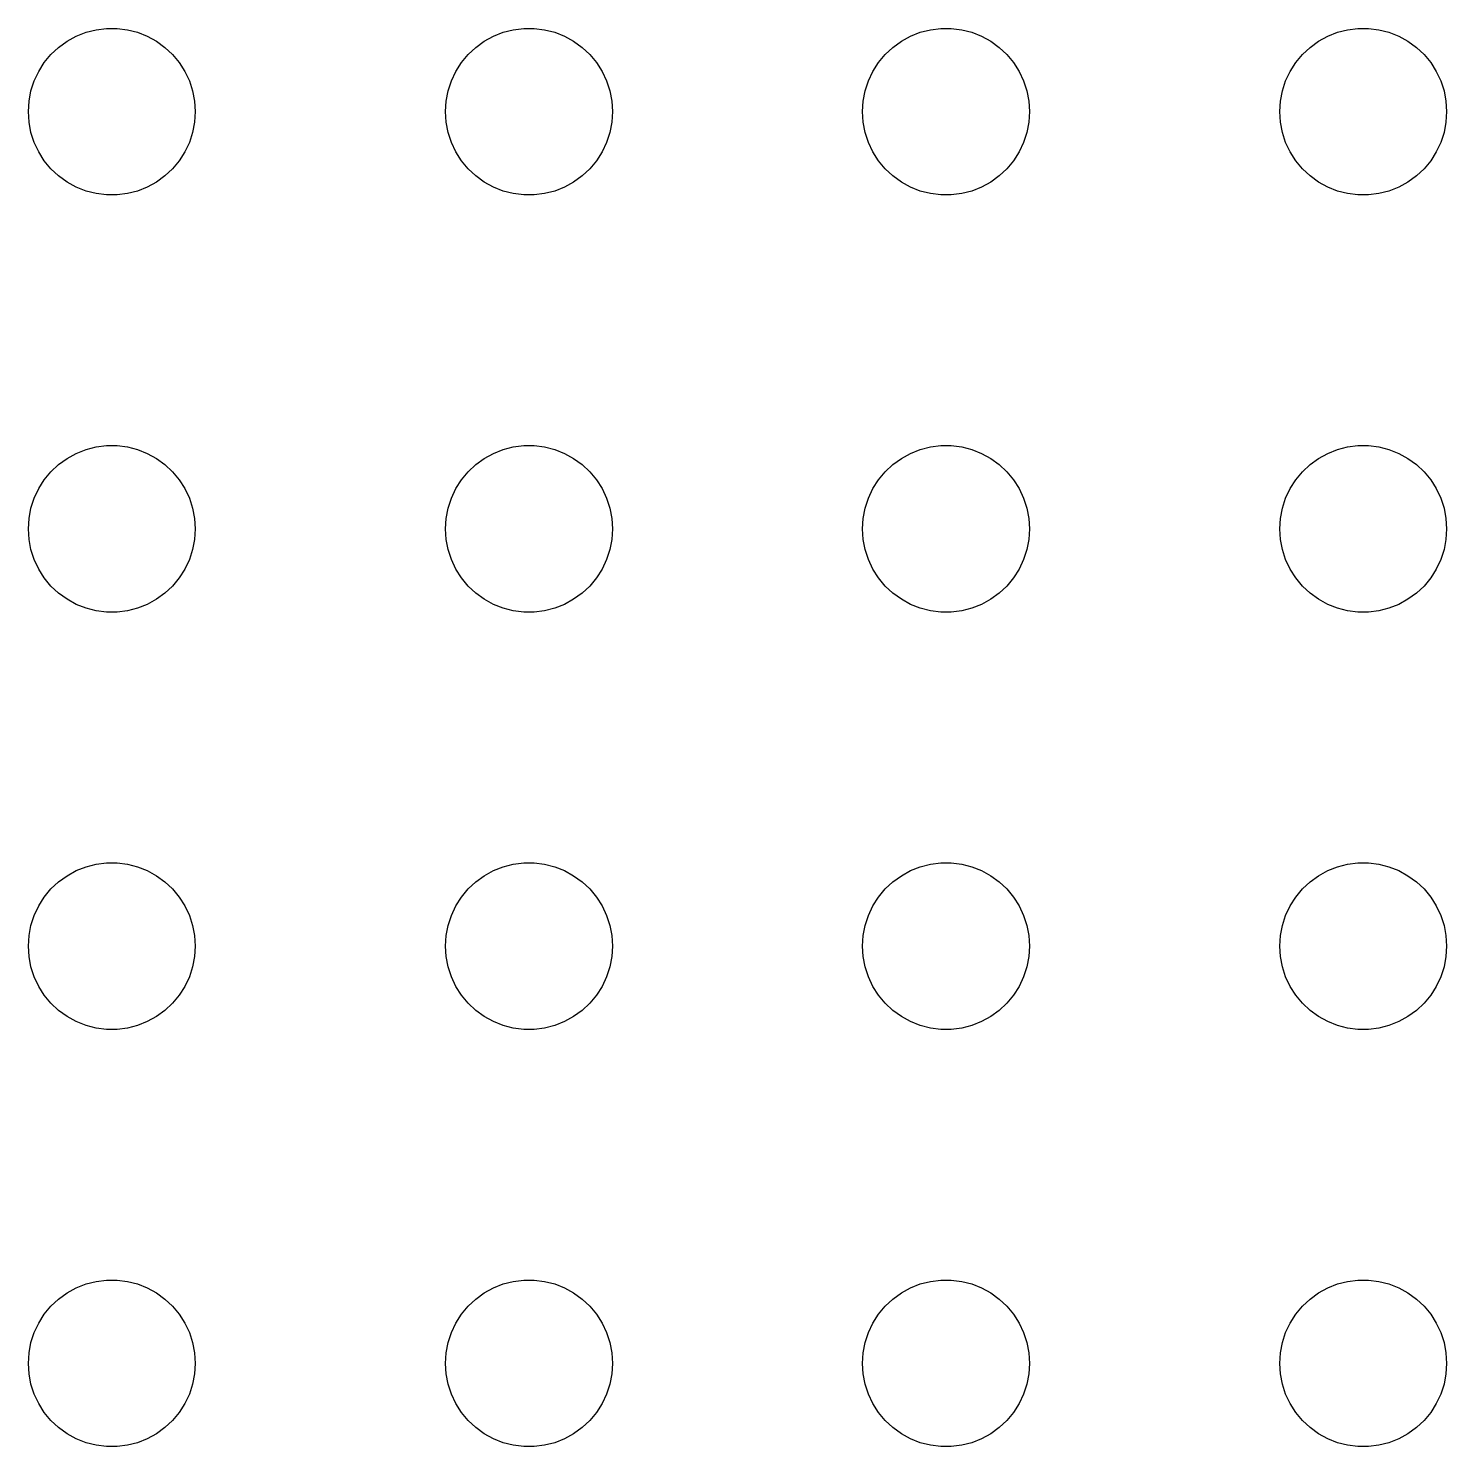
# Model space of a CAD drawing. Header units: metres. Extents: x -134 to 134, y 518 to 1078.
# Drawn here: x -99 to -73.5, y 910.5 to 936 of the extents above; entities that cross this region are included whole.
import ezdxf

# ---------------------------------------------------------------- set-up
doc = ezdxf.new("R2010")
doc.units = ezdxf.units.M

msp = doc.modelspace()

# ---------------------------------------------------------------- linework, layer by layer
for p, q in [((-98.3037, 935.766), (-98.1387, 935.857)), ((-98.1387, 935.857), (-97.9635, 935.927)), ((-97.9635, 935.927), (-97.7811, 935.973)), ((-97.7811, 935.973), (-97.5942, 935.997)), ((-97.5942, 935.997), (-97.4058, 935.997)), ((-97.4058, 935.997), (-97.2189, 935.973)), ((-97.2189, 935.973), (-97.0365, 935.927)), ((-97.0365, 935.927), (-96.8613, 935.857)), ((-96.8613, 935.857), (-96.6963, 935.766)), ((-90.8037, 935.766), (-90.6387, 935.857)), ((-90.6387, 935.857), (-90.4635, 935.927)), ((-90.4635, 935.927), (-90.2811, 935.973)), ((-90.2811, 935.973), (-90.0942, 935.997)), ((-90.0942, 935.997), (-89.9058, 935.997)), ((-89.9058, 935.997), (-89.7189, 935.973)), ((-89.7189, 935.973), (-89.5365, 935.927)), ((-89.5365, 935.927), (-89.3613, 935.857)), ((-89.3613, 935.857), (-89.1963, 935.766)), ((-83.3037, 935.766), (-83.1387, 935.857)), ((-83.1387, 935.857), (-82.9635, 935.927)), ((-82.9635, 935.927), (-82.7811, 935.973)), ((-82.7811, 935.973), (-82.5942, 935.997)), ((-82.5942, 935.997), (-82.4058, 935.997)), ((-82.4058, 935.997), (-82.2189, 935.973)), ((-82.2189, 935.973), (-82.0365, 935.927)), ((-82.0365, 935.927), (-81.8613, 935.857)), ((-81.8613, 935.857), (-81.6963, 935.766)), ((-75.8037, 935.766), (-75.6387, 935.857)), ((-75.6387, 935.857), (-75.4635, 935.927)), ((-75.4635, 935.927), (-75.2811, 935.973)), ((-75.2811, 935.973), (-75.0942, 935.997)), ((-75.0942, 935.997), (-74.9058, 935.997)), ((-74.9058, 935.997), (-74.7189, 935.973)), ((-74.7189, 935.973), (-74.5365, 935.927)), ((-74.5365, 935.927), (-74.3613, 935.857)), ((-74.3613, 935.857), (-74.1963, 935.766)), ((-98.5934, 935.527), (-98.4561, 935.656)), ((-98.4561, 935.656), (-98.3037, 935.766)), ((-96.6963, 935.766), (-96.5439, 935.656)), ((-96.5439, 935.656), (-96.4065, 935.527)), ((-91.0934, 935.527), (-90.9561, 935.656)), ((-90.9561, 935.656), (-90.8037, 935.766)), ((-89.1963, 935.766), (-89.0439, 935.656)), ((-89.0439, 935.656), (-88.9065, 935.527)), ((-83.5934, 935.527), (-83.4561, 935.656)), ((-83.4561, 935.656), (-83.3037, 935.766)), ((-81.6963, 935.766), (-81.5439, 935.656)), ((-81.5439, 935.656), (-81.4065, 935.527)), ((-76.0934, 935.527), (-75.9561, 935.656)), ((-75.9561, 935.656), (-75.8037, 935.766)), ((-74.1963, 935.766), (-74.0439, 935.656)), ((-74.0439, 935.656), (-73.9065, 935.527)), ((-98.8145, 935.223), (-98.7135, 935.382)), ((-98.7135, 935.382), (-98.5934, 935.527)), ((-96.4065, 935.527), (-96.2865, 935.382)), ((-96.2865, 935.382), (-96.1855, 935.223)), ((-91.3145, 935.223), (-91.2135, 935.382)), ((-91.2135, 935.382), (-91.0934, 935.527)), ((-88.9065, 935.527), (-88.7865, 935.382)), ((-88.7865, 935.382), (-88.6855, 935.223)), ((-83.8145, 935.223), (-83.7135, 935.382)), ((-83.7135, 935.382), (-83.5934, 935.527)), ((-81.4065, 935.527), (-81.2865, 935.382)), ((-81.2865, 935.382), (-81.1855, 935.223)), ((-76.3145, 935.223), (-76.2135, 935.382)), ((-76.2135, 935.382), (-76.0934, 935.527)), ((-73.9065, 935.527), (-73.7865, 935.382)), ((-73.7865, 935.382), (-73.6855, 935.223)), ((-98.8947, 935.052), (-98.8145, 935.223)), ((-96.1855, 935.223), (-96.1053, 935.052)), ((-91.3947, 935.052), (-91.3145, 935.223)), ((-88.6855, 935.223), (-88.6053, 935.052)), ((-83.8947, 935.052), (-83.8145, 935.223)), ((-81.1855, 935.223), (-81.1053, 935.052)), ((-76.3947, 935.052), (-76.3145, 935.223)), ((-73.6855, 935.223), (-73.6053, 935.052)), ((-98.9882, 934.688), (-98.9529, 934.873)), ((-98.9529, 934.873), (-98.8947, 935.052)), ((-96.1053, 935.052), (-96.0471, 934.873)), ((-96.0471, 934.873), (-96.0118, 934.688)), ((-91.4882, 934.688), (-91.4529, 934.873)), ((-91.4529, 934.873), (-91.3947, 935.052)), ((-88.6053, 935.052), (-88.5471, 934.873)), ((-88.5471, 934.873), (-88.5118, 934.688)), ((-83.9882, 934.688), (-83.9529, 934.873)), ((-83.9529, 934.873), (-83.8947, 935.052)), ((-81.1053, 935.052), (-81.0471, 934.873)), ((-81.0471, 934.873), (-81.0118, 934.688)), ((-76.4882, 934.688), (-76.4529, 934.873)), ((-76.4529, 934.873), (-76.3947, 935.052)), ((-73.6053, 935.052), (-73.5471, 934.873)), ((-73.5471, 934.873), (-73.5118, 934.688)), ((-99, 934.5), (-98.9882, 934.688)), ((-96.0118, 934.688), (-96, 934.5)), ((-91.5, 934.5), (-91.4882, 934.688)), ((-88.5118, 934.688), (-88.5, 934.5)), ((-84, 934.5), (-83.9882, 934.688)), ((-81.0118, 934.688), (-81, 934.5)), ((-76.5, 934.5), (-76.4882, 934.688)), ((-73.5118, 934.688), (-73.5, 934.5)), ((-98.9882, 934.312), (-99, 934.5)), ((-96, 934.5), (-96.0118, 934.312)), ((-91.4882, 934.312), (-91.5, 934.5)), ((-88.5, 934.5), (-88.5118, 934.312)), ((-83.9882, 934.312), (-84, 934.5)), ((-81, 934.5), (-81.0118, 934.312)), ((-76.4882, 934.312), (-76.5, 934.5)), ((-73.5, 934.5), (-73.5118, 934.312)), ((-98.9529, 934.127), (-98.9882, 934.312)), ((-98.8947, 933.948), (-98.9529, 934.127)), ((-96.0471, 934.127), (-96.1053, 933.948)), ((-96.0118, 934.312), (-96.0471, 934.127)), ((-91.4529, 934.127), (-91.4882, 934.312)), ((-91.3947, 933.948), (-91.4529, 934.127)), ((-88.5471, 934.127), (-88.6053, 933.948)), ((-88.5118, 934.312), (-88.5471, 934.127)), ((-83.9529, 934.127), (-83.9882, 934.312)), ((-83.8947, 933.948), (-83.9529, 934.127)), ((-81.0471, 934.127), (-81.1053, 933.948)), ((-81.0118, 934.312), (-81.0471, 934.127)), ((-76.4529, 934.127), (-76.4882, 934.312)), ((-76.3947, 933.948), (-76.4529, 934.127)), ((-73.5471, 934.127), (-73.6053, 933.948)), ((-73.5118, 934.312), (-73.5471, 934.127)), ((-98.8145, 933.777), (-98.8947, 933.948)), ((-96.1053, 933.948), (-96.1855, 933.777)), ((-91.3145, 933.777), (-91.3947, 933.948)), ((-88.6053, 933.948), (-88.6855, 933.777)), ((-83.8145, 933.777), (-83.8947, 933.948)), ((-81.1053, 933.948), (-81.1855, 933.777)), ((-76.3145, 933.777), (-76.3947, 933.948)), ((-73.6053, 933.948), (-73.6855, 933.777)), ((-98.7135, 933.618), (-98.8145, 933.777)), ((-98.5934, 933.473), (-98.7135, 933.618)), ((-96.2865, 933.618), (-96.4065, 933.473)), ((-96.1855, 933.777), (-96.2865, 933.618)), ((-91.2135, 933.618), (-91.3145, 933.777)), ((-91.0934, 933.473), (-91.2135, 933.618)), ((-88.7865, 933.618), (-88.9065, 933.473)), ((-88.6855, 933.777), (-88.7865, 933.618)), ((-83.7135, 933.618), (-83.8145, 933.777)), ((-83.5934, 933.473), (-83.7135, 933.618)), ((-81.2865, 933.618), (-81.4065, 933.473)), ((-81.1855, 933.777), (-81.2865, 933.618)), ((-76.2135, 933.618), (-76.3145, 933.777)), ((-76.0934, 933.473), (-76.2135, 933.618)), ((-73.7865, 933.618), (-73.9065, 933.473)), ((-73.6855, 933.777), (-73.7865, 933.618)), ((-98.4561, 933.344), (-98.5934, 933.473)), ((-98.3037, 933.234), (-98.4561, 933.344)), ((-96.5439, 933.344), (-96.6963, 933.234)), ((-96.4065, 933.473), (-96.5439, 933.344)), ((-90.9561, 933.344), (-91.0934, 933.473)), ((-90.8037, 933.234), (-90.9561, 933.344)), ((-89.0439, 933.344), (-89.1963, 933.234)), ((-88.9065, 933.473), (-89.0439, 933.344)), ((-83.4561, 933.344), (-83.5934, 933.473)), ((-83.3037, 933.234), (-83.4561, 933.344)), ((-81.5439, 933.344), (-81.6963, 933.234)), ((-81.4065, 933.473), (-81.5439, 933.344)), ((-75.9561, 933.344), (-76.0934, 933.473)), ((-75.8037, 933.234), (-75.9561, 933.344)), ((-74.0439, 933.344), (-74.1963, 933.234)), ((-73.9065, 933.473), (-74.0439, 933.344)), ((-98.1387, 933.143), (-98.3037, 933.234)), ((-97.9635, 933.073), (-98.1387, 933.143)), ((-97.7811, 933.027), (-97.9635, 933.073)), ((-97.0365, 933.073), (-97.2189, 933.027)), ((-96.8613, 933.143), (-97.0365, 933.073)), ((-96.6963, 933.234), (-96.8613, 933.143)), ((-90.6387, 933.143), (-90.8037, 933.234)), ((-90.4635, 933.073), (-90.6387, 933.143)), ((-90.2811, 933.027), (-90.4635, 933.073)), ((-89.5365, 933.073), (-89.7189, 933.027)), ((-89.3613, 933.143), (-89.5365, 933.073)), ((-89.1963, 933.234), (-89.3613, 933.143)), ((-83.1387, 933.143), (-83.3037, 933.234)), ((-82.9635, 933.073), (-83.1387, 933.143)), ((-82.7811, 933.027), (-82.9635, 933.073)), ((-82.0365, 933.073), (-82.2189, 933.027)), ((-81.8613, 933.143), (-82.0365, 933.073)), ((-81.6963, 933.234), (-81.8613, 933.143)), ((-75.6387, 933.143), (-75.8037, 933.234)), ((-75.4635, 933.073), (-75.6387, 933.143)), ((-75.2811, 933.027), (-75.4635, 933.073)), ((-74.5365, 933.073), (-74.7189, 933.027)), ((-74.3613, 933.143), (-74.5365, 933.073)), ((-74.1963, 933.234), (-74.3613, 933.143)), ((-97.5942, 933.003), (-97.7811, 933.027)), ((-97.4058, 933.003), (-97.5942, 933.003)), ((-97.2189, 933.027), (-97.4058, 933.003)), ((-90.0942, 933.003), (-90.2811, 933.027)), ((-89.9058, 933.003), (-90.0942, 933.003)), ((-89.7189, 933.027), (-89.9058, 933.003)), ((-82.5942, 933.003), (-82.7811, 933.027)), ((-82.4058, 933.003), (-82.5942, 933.003)), ((-82.2189, 933.027), (-82.4058, 933.003)), ((-75.0942, 933.003), (-75.2811, 933.027)), ((-74.9058, 933.003), (-75.0942, 933.003)), ((-74.7189, 933.027), (-74.9058, 933.003)), ((-97.9635, 928.427), (-97.7811, 928.473)), ((-97.7811, 928.473), (-97.5942, 928.497)), ((-97.5942, 928.497), (-97.4058, 928.497)), ((-97.4058, 928.497), (-97.2189, 928.473)), ((-97.2189, 928.473), (-97.0365, 928.427)), ((-90.4635, 928.427), (-90.2811, 928.473)), ((-90.2811, 928.473), (-90.0942, 928.497)), ((-90.0942, 928.497), (-89.9058, 928.497)), ((-89.9058, 928.497), (-89.7189, 928.473)), ((-89.7189, 928.473), (-89.5365, 928.427)), ((-82.9635, 928.427), (-82.7811, 928.473)), ((-82.7811, 928.473), (-82.5942, 928.497)), ((-82.5942, 928.497), (-82.4058, 928.497)), ((-82.4058, 928.497), (-82.2189, 928.473)), ((-82.2189, 928.473), (-82.0365, 928.427)), ((-75.4635, 928.427), (-75.2811, 928.473)), ((-75.2811, 928.473), (-75.0942, 928.497)), ((-75.0942, 928.497), (-74.9058, 928.497)), ((-74.9058, 928.497), (-74.7189, 928.473)), ((-74.7189, 928.473), (-74.5365, 928.427)), ((-98.4561, 928.156), (-98.3037, 928.266)), ((-98.3037, 928.266), (-98.1387, 928.357)), ((-98.1387, 928.357), (-97.9635, 928.427)), ((-97.0365, 928.427), (-96.8613, 928.357)), ((-96.8613, 928.357), (-96.6963, 928.266)), ((-96.6963, 928.266), (-96.5439, 928.156)), ((-90.9561, 928.156), (-90.8037, 928.266)), ((-90.8037, 928.266), (-90.6387, 928.357)), ((-90.6387, 928.357), (-90.4635, 928.427)), ((-89.5365, 928.427), (-89.3613, 928.357)), ((-89.3613, 928.357), (-89.1963, 928.266)), ((-89.1963, 928.266), (-89.0439, 928.156)), ((-83.4561, 928.156), (-83.3037, 928.266)), ((-83.3037, 928.266), (-83.1387, 928.357)), ((-83.1387, 928.357), (-82.9635, 928.427)), ((-82.0365, 928.427), (-81.8613, 928.357)), ((-81.8613, 928.357), (-81.6963, 928.266)), ((-81.6963, 928.266), (-81.5439, 928.156)), ((-75.9561, 928.156), (-75.8037, 928.266)), ((-75.8037, 928.266), (-75.6387, 928.357)), ((-75.6387, 928.357), (-75.4635, 928.427)), ((-74.5365, 928.427), (-74.3613, 928.357)), ((-74.3613, 928.357), (-74.1963, 928.266)), ((-74.1963, 928.266), (-74.0439, 928.156)), ((-98.7135, 927.882), (-98.5934, 928.027)), ((-98.5934, 928.027), (-98.4561, 928.156)), ((-96.5439, 928.156), (-96.4065, 928.027)), ((-96.4065, 928.027), (-96.2865, 927.882)), ((-91.2135, 927.882), (-91.0934, 928.027)), ((-91.0934, 928.027), (-90.9561, 928.156)), ((-89.0439, 928.156), (-88.9065, 928.027)), ((-88.9065, 928.027), (-88.7865, 927.882)), ((-83.7135, 927.882), (-83.5934, 928.027)), ((-83.5934, 928.027), (-83.4561, 928.156)), ((-81.5439, 928.156), (-81.4065, 928.027)), ((-81.4065, 928.027), (-81.2865, 927.882)), ((-76.2135, 927.882), (-76.0934, 928.027)), ((-76.0934, 928.027), (-75.9561, 928.156)), ((-74.0439, 928.156), (-73.9065, 928.027)), ((-73.9065, 928.027), (-73.7865, 927.882)), ((-98.8947, 927.552), (-98.8145, 927.723)), ((-98.8145, 927.723), (-98.7135, 927.882)), ((-96.2865, 927.882), (-96.1855, 927.723)), ((-96.1855, 927.723), (-96.1053, 927.552)), ((-91.3947, 927.552), (-91.3145, 927.723)), ((-91.3145, 927.723), (-91.2135, 927.882)), ((-88.7865, 927.882), (-88.6855, 927.723)), ((-88.6855, 927.723), (-88.6053, 927.552)), ((-83.8947, 927.552), (-83.8145, 927.723)), ((-83.8145, 927.723), (-83.7135, 927.882)), ((-81.2865, 927.882), (-81.1855, 927.723)), ((-81.1855, 927.723), (-81.1053, 927.552)), ((-76.3947, 927.552), (-76.3145, 927.723)), ((-76.3145, 927.723), (-76.2135, 927.882)), ((-73.7865, 927.882), (-73.6855, 927.723)), ((-73.6855, 927.723), (-73.6053, 927.552)), ((-98.9529, 927.373), (-98.8947, 927.552)), ((-96.1053, 927.552), (-96.0471, 927.373)), ((-91.4529, 927.373), (-91.3947, 927.552)), ((-88.6053, 927.552), (-88.5471, 927.373)), ((-83.9529, 927.373), (-83.8947, 927.552)), ((-81.1053, 927.552), (-81.0471, 927.373)), ((-76.4529, 927.373), (-76.3947, 927.552)), ((-73.6053, 927.552), (-73.5471, 927.373)), ((-99, 927), (-98.9882, 927.188)), ((-98.9882, 927.188), (-98.9529, 927.373)), ((-96.0471, 927.373), (-96.0118, 927.188)), ((-96.0118, 927.188), (-96, 927)), ((-91.5, 927), (-91.4882, 927.188)), ((-91.4882, 927.188), (-91.4529, 927.373)), ((-88.5471, 927.373), (-88.5118, 927.188)), ((-88.5118, 927.188), (-88.5, 927)), ((-84, 927), (-83.9882, 927.188)), ((-83.9882, 927.188), (-83.9529, 927.373)), ((-81.0471, 927.373), (-81.0118, 927.188)), ((-81.0118, 927.188), (-81, 927)), ((-76.5, 927), (-76.4882, 927.188)), ((-76.4882, 927.188), (-76.4529, 927.373)), ((-73.5471, 927.373), (-73.5118, 927.188)), ((-73.5118, 927.188), (-73.5, 927)), ((-98.9882, 926.812), (-99, 927)), ((-96, 927), (-96.0118, 926.812)), ((-91.4882, 926.812), (-91.5, 927)), ((-88.5, 927), (-88.5118, 926.812)), ((-83.9882, 926.812), (-84, 927)), ((-81, 927), (-81.0118, 926.812)), ((-76.4882, 926.812), (-76.5, 927)), ((-73.5, 927), (-73.5118, 926.812)), ((-98.9529, 926.627), (-98.9882, 926.812)), ((-96.0118, 926.812), (-96.0471, 926.627)), ((-91.4529, 926.627), (-91.4882, 926.812)), ((-88.5118, 926.812), (-88.5471, 926.627)), ((-83.9529, 926.627), (-83.9882, 926.812)), ((-81.0118, 926.812), (-81.0471, 926.627)), ((-76.4529, 926.627), (-76.4882, 926.812)), ((-73.5118, 926.812), (-73.5471, 926.627)), ((-98.8947, 926.448), (-98.9529, 926.627)), ((-98.8145, 926.277), (-98.8947, 926.448)), ((-96.1053, 926.448), (-96.1855, 926.277)), ((-96.0471, 926.627), (-96.1053, 926.448)), ((-91.3947, 926.448), (-91.4529, 926.627)), ((-91.3145, 926.277), (-91.3947, 926.448)), ((-88.6053, 926.448), (-88.6855, 926.277)), ((-88.5471, 926.627), (-88.6053, 926.448)), ((-83.8947, 926.448), (-83.9529, 926.627)), ((-83.8145, 926.277), (-83.8947, 926.448)), ((-81.1053, 926.448), (-81.1855, 926.277)), ((-81.0471, 926.627), (-81.1053, 926.448)), ((-76.3947, 926.448), (-76.4529, 926.627)), ((-76.3145, 926.277), (-76.3947, 926.448)), ((-73.6053, 926.448), (-73.6855, 926.277)), ((-73.5471, 926.627), (-73.6053, 926.448)), ((-98.7135, 926.118), (-98.8145, 926.277)), ((-96.1855, 926.277), (-96.2865, 926.118)), ((-91.2135, 926.118), (-91.3145, 926.277)), ((-88.6855, 926.277), (-88.7865, 926.118)), ((-83.7135, 926.118), (-83.8145, 926.277)), ((-81.1855, 926.277), (-81.2865, 926.118)), ((-76.2135, 926.118), (-76.3145, 926.277)), ((-73.6855, 926.277), (-73.7865, 926.118)), ((-98.5934, 925.973), (-98.7135, 926.118)), ((-98.4561, 925.844), (-98.5934, 925.973)), ((-96.4065, 925.973), (-96.5439, 925.844)), ((-96.2865, 926.118), (-96.4065, 925.973)), ((-91.0934, 925.973), (-91.2135, 926.118)), ((-90.9561, 925.844), (-91.0934, 925.973)), ((-88.9065, 925.973), (-89.0439, 925.844)), ((-88.7865, 926.118), (-88.9065, 925.973)), ((-83.5934, 925.973), (-83.7135, 926.118)), ((-83.4561, 925.844), (-83.5934, 925.973)), ((-81.4065, 925.973), (-81.5439, 925.844)), ((-81.2865, 926.118), (-81.4065, 925.973)), ((-76.0934, 925.973), (-76.2135, 926.118)), ((-75.9561, 925.844), (-76.0934, 925.973)), ((-73.9065, 925.973), (-74.0439, 925.844)), ((-73.7865, 926.118), (-73.9065, 925.973)), ((-98.3037, 925.734), (-98.4561, 925.844)), ((-98.1387, 925.643), (-98.3037, 925.734)), ((-96.6963, 925.734), (-96.8613, 925.643)), ((-96.5439, 925.844), (-96.6963, 925.734)), ((-90.8037, 925.734), (-90.9561, 925.844)), ((-90.6387, 925.643), (-90.8037, 925.734)), ((-89.1963, 925.734), (-89.3613, 925.643)), ((-89.0439, 925.844), (-89.1963, 925.734)), ((-83.3037, 925.734), (-83.4561, 925.844)), ((-83.1387, 925.643), (-83.3037, 925.734)), ((-81.6963, 925.734), (-81.8613, 925.643)), ((-81.5439, 925.844), (-81.6963, 925.734)), ((-75.8037, 925.734), (-75.9561, 925.844)), ((-75.6387, 925.643), (-75.8037, 925.734)), ((-74.1963, 925.734), (-74.3613, 925.643)), ((-74.0439, 925.844), (-74.1963, 925.734)), ((-97.9635, 925.573), (-98.1387, 925.643)), ((-97.7811, 925.527), (-97.9635, 925.573)), ((-97.5942, 925.503), (-97.7811, 925.527)), ((-97.4058, 925.503), (-97.5942, 925.503)), ((-97.2189, 925.527), (-97.4058, 925.503)), ((-97.0365, 925.573), (-97.2189, 925.527)), ((-96.8613, 925.643), (-97.0365, 925.573)), ((-90.4635, 925.573), (-90.6387, 925.643)), ((-90.2811, 925.527), (-90.4635, 925.573)), ((-90.0942, 925.503), (-90.2811, 925.527)), ((-89.9058, 925.503), (-90.0942, 925.503)), ((-89.7189, 925.527), (-89.9058, 925.503)), ((-89.5365, 925.573), (-89.7189, 925.527)), ((-89.3613, 925.643), (-89.5365, 925.573)), ((-82.9635, 925.573), (-83.1387, 925.643)), ((-82.7811, 925.527), (-82.9635, 925.573)), ((-82.5942, 925.503), (-82.7811, 925.527)), ((-82.4058, 925.503), (-82.5942, 925.503)), ((-82.2189, 925.527), (-82.4058, 925.503)), ((-82.0365, 925.573), (-82.2189, 925.527)), ((-81.8613, 925.643), (-82.0365, 925.573)), ((-75.4635, 925.573), (-75.6387, 925.643)), ((-75.2811, 925.527), (-75.4635, 925.573)), ((-75.0942, 925.503), (-75.2811, 925.527)), ((-74.9058, 925.503), (-75.0942, 925.503)), ((-74.7189, 925.527), (-74.9058, 925.503)), ((-74.5365, 925.573), (-74.7189, 925.527)), ((-74.3613, 925.643), (-74.5365, 925.573)), ((-98.3037, 920.766), (-98.1387, 920.857)), ((-98.1387, 920.857), (-97.9635, 920.927)), ((-97.9635, 920.927), (-97.7811, 920.973)), ((-97.7811, 920.973), (-97.5942, 920.997)), ((-97.5942, 920.997), (-97.4058, 920.997)), ((-97.4058, 920.997), (-97.2189, 920.973)), ((-97.2189, 920.973), (-97.0365, 920.927)), ((-97.0365, 920.927), (-96.8613, 920.857)), ((-96.8613, 920.857), (-96.6963, 920.766)), ((-90.8037, 920.766), (-90.6387, 920.857)), ((-90.6387, 920.857), (-90.4635, 920.927)), ((-90.4635, 920.927), (-90.2811, 920.973)), ((-90.2811, 920.973), (-90.0942, 920.997)), ((-90.0942, 920.997), (-89.9058, 920.997)), ((-89.9058, 920.997), (-89.7189, 920.973)), ((-89.7189, 920.973), (-89.5365, 920.927)), ((-89.5365, 920.927), (-89.3613, 920.857)), ((-89.3613, 920.857), (-89.1963, 920.766)), ((-83.3037, 920.766), (-83.1387, 920.857)), ((-83.1387, 920.857), (-82.9635, 920.927)), ((-82.9635, 920.927), (-82.7811, 920.973)), ((-82.7811, 920.973), (-82.5942, 920.997)), ((-82.5942, 920.997), (-82.4058, 920.997)), ((-82.4058, 920.997), (-82.2189, 920.973)), ((-82.2189, 920.973), (-82.0365, 920.927)), ((-82.0365, 920.927), (-81.8613, 920.857)), ((-81.8613, 920.857), (-81.6963, 920.766)), ((-75.8037, 920.766), (-75.6387, 920.857)), ((-75.6387, 920.857), (-75.4635, 920.927)), ((-75.4635, 920.927), (-75.2811, 920.973)), ((-75.2811, 920.973), (-75.0942, 920.997)), ((-75.0942, 920.997), (-74.9058, 920.997)), ((-74.9058, 920.997), (-74.7189, 920.973)), ((-74.7189, 920.973), (-74.5365, 920.927)), ((-74.5365, 920.927), (-74.3613, 920.857)), ((-74.3613, 920.857), (-74.1963, 920.766)), ((-98.5934, 920.527), (-98.4561, 920.656)), ((-98.4561, 920.656), (-98.3037, 920.766)), ((-96.6963, 920.766), (-96.5439, 920.656)), ((-96.5439, 920.656), (-96.4065, 920.527)), ((-91.0934, 920.527), (-90.9561, 920.656)), ((-90.9561, 920.656), (-90.8037, 920.766)), ((-89.1963, 920.766), (-89.0439, 920.656)), ((-89.0439, 920.656), (-88.9065, 920.527)), ((-83.5934, 920.527), (-83.4561, 920.656)), ((-83.4561, 920.656), (-83.3037, 920.766)), ((-81.6963, 920.766), (-81.5439, 920.656)), ((-81.5439, 920.656), (-81.4065, 920.527)), ((-76.0934, 920.527), (-75.9561, 920.656)), ((-75.9561, 920.656), (-75.8037, 920.766)), ((-74.1963, 920.766), (-74.0439, 920.656)), ((-74.0439, 920.656), (-73.9065, 920.527)), ((-98.8145, 920.223), (-98.7135, 920.382)), ((-98.7135, 920.382), (-98.5934, 920.527)), ((-96.4065, 920.527), (-96.2865, 920.382)), ((-96.2865, 920.382), (-96.1855, 920.223)), ((-91.3145, 920.223), (-91.2135, 920.382)), ((-91.2135, 920.382), (-91.0934, 920.527)), ((-88.9065, 920.527), (-88.7865, 920.382)), ((-88.7865, 920.382), (-88.6855, 920.223)), ((-83.8145, 920.223), (-83.7135, 920.382)), ((-83.7135, 920.382), (-83.5934, 920.527)), ((-81.4065, 920.527), (-81.2865, 920.382)), ((-81.2865, 920.382), (-81.1855, 920.223)), ((-76.3145, 920.223), (-76.2135, 920.382)), ((-76.2135, 920.382), (-76.0934, 920.527)), ((-73.9065, 920.527), (-73.7865, 920.382)), ((-73.7865, 920.382), (-73.6855, 920.223)), ((-98.9529, 919.873), (-98.8947, 920.052)), ((-98.8947, 920.052), (-98.8145, 920.223)), ((-96.1855, 920.223), (-96.1053, 920.052)), ((-96.1053, 920.052), (-96.0471, 919.873)), ((-91.4529, 919.873), (-91.3947, 920.052)), ((-91.3947, 920.052), (-91.3145, 920.223)), ((-88.6855, 920.223), (-88.6053, 920.052)), ((-88.6053, 920.052), (-88.5471, 919.873)), ((-83.9529, 919.873), (-83.8947, 920.052)), ((-83.8947, 920.052), (-83.8145, 920.223)), ((-81.1855, 920.223), (-81.1053, 920.052)), ((-81.1053, 920.052), (-81.0471, 919.873)), ((-76.4529, 919.873), (-76.3947, 920.052)), ((-76.3947, 920.052), (-76.3145, 920.223)), ((-73.6855, 920.223), (-73.6053, 920.052)), ((-73.6053, 920.052), (-73.5471, 919.873)), ((-98.9882, 919.688), (-98.9529, 919.873)), ((-96.0471, 919.873), (-96.0118, 919.688)), ((-91.4882, 919.688), (-91.4529, 919.873)), ((-88.5471, 919.873), (-88.5118, 919.688)), ((-83.9882, 919.688), (-83.9529, 919.873)), ((-81.0471, 919.873), (-81.0118, 919.688)), ((-76.4882, 919.688), (-76.4529, 919.873)), ((-73.5471, 919.873), (-73.5118, 919.688)), ((-99, 919.5), (-98.9882, 919.688)), ((-96.0118, 919.688), (-96, 919.5)), ((-91.5, 919.5), (-91.4882, 919.688)), ((-88.5118, 919.688), (-88.5, 919.5)), ((-84, 919.5), (-83.9882, 919.688)), ((-81.0118, 919.688), (-81, 919.5)), ((-76.5, 919.5), (-76.4882, 919.688)), ((-73.5118, 919.688), (-73.5, 919.5)), ((-98.9882, 919.312), (-99, 919.5)), ((-98.9529, 919.127), (-98.9882, 919.312)), ((-96.0118, 919.312), (-96.0471, 919.127)), ((-96, 919.5), (-96.0118, 919.312)), ((-91.4882, 919.312), (-91.5, 919.5)), ((-91.4529, 919.127), (-91.4882, 919.312)), ((-88.5118, 919.312), (-88.5471, 919.127)), ((-88.5, 919.5), (-88.5118, 919.312)), ((-83.9882, 919.312), (-84, 919.5)), ((-83.9529, 919.127), (-83.9882, 919.312)), ((-81.0118, 919.312), (-81.0471, 919.127)), ((-81, 919.5), (-81.0118, 919.312)), ((-76.4882, 919.312), (-76.5, 919.5)), ((-76.4529, 919.127), (-76.4882, 919.312)), ((-73.5118, 919.312), (-73.5471, 919.127)), ((-73.5, 919.5), (-73.5118, 919.312)), ((-98.8947, 918.948), (-98.9529, 919.127)), ((-96.0471, 919.127), (-96.1053, 918.948)), ((-91.3947, 918.948), (-91.4529, 919.127)), ((-88.5471, 919.127), (-88.6053, 918.948)), ((-83.8947, 918.948), (-83.9529, 919.127)), ((-81.0471, 919.127), (-81.1053, 918.948)), ((-76.3947, 918.948), (-76.4529, 919.127)), ((-73.5471, 919.127), (-73.6053, 918.948)), ((-98.8145, 918.777), (-98.8947, 918.948)), ((-98.7135, 918.618), (-98.8145, 918.777)), ((-96.1855, 918.777), (-96.2865, 918.618)), ((-96.1053, 918.948), (-96.1855, 918.777)), ((-91.3145, 918.777), (-91.3947, 918.948)), ((-91.2135, 918.618), (-91.3145, 918.777)), ((-88.6855, 918.777), (-88.7865, 918.618)), ((-88.6053, 918.948), (-88.6855, 918.777)), ((-83.8145, 918.777), (-83.8947, 918.948)), ((-83.7135, 918.618), (-83.8145, 918.777)), ((-81.1855, 918.777), (-81.2865, 918.618)), ((-81.1053, 918.948), (-81.1855, 918.777)), ((-76.3145, 918.777), (-76.3947, 918.948)), ((-76.2135, 918.618), (-76.3145, 918.777)), ((-73.6855, 918.777), (-73.7865, 918.618)), ((-73.6053, 918.948), (-73.6855, 918.777)), ((-98.5934, 918.473), (-98.7135, 918.618)), ((-96.2865, 918.618), (-96.4065, 918.473)), ((-91.0934, 918.473), (-91.2135, 918.618)), ((-88.7865, 918.618), (-88.9065, 918.473)), ((-83.5934, 918.473), (-83.7135, 918.618)), ((-81.2865, 918.618), (-81.4065, 918.473)), ((-76.0934, 918.473), (-76.2135, 918.618)), ((-73.7865, 918.618), (-73.9065, 918.473)), ((-98.4561, 918.344), (-98.5934, 918.473)), ((-98.3037, 918.234), (-98.4561, 918.344)), ((-96.5439, 918.344), (-96.6963, 918.234)), ((-96.4065, 918.473), (-96.5439, 918.344)), ((-90.9561, 918.344), (-91.0934, 918.473)), ((-90.8037, 918.234), (-90.9561, 918.344)), ((-89.0439, 918.344), (-89.1963, 918.234)), ((-88.9065, 918.473), (-89.0439, 918.344)), ((-83.4561, 918.344), (-83.5934, 918.473)), ((-83.3037, 918.234), (-83.4561, 918.344)), ((-81.5439, 918.344), (-81.6963, 918.234)), ((-81.4065, 918.473), (-81.5439, 918.344)), ((-75.9561, 918.344), (-76.0934, 918.473)), ((-75.8037, 918.234), (-75.9561, 918.344)), ((-74.0439, 918.344), (-74.1963, 918.234)), ((-73.9065, 918.473), (-74.0439, 918.344)), ((-98.1387, 918.143), (-98.3037, 918.234)), ((-97.9635, 918.073), (-98.1387, 918.143)), ((-97.7811, 918.027), (-97.9635, 918.073)), ((-97.5942, 918.003), (-97.7811, 918.027)), ((-97.4058, 918.003), (-97.5942, 918.003)), ((-97.2189, 918.027), (-97.4058, 918.003)), ((-97.0365, 918.073), (-97.2189, 918.027)), ((-96.8613, 918.143), (-97.0365, 918.073)), ((-96.6963, 918.234), (-96.8613, 918.143)), ((-90.6387, 918.143), (-90.8037, 918.234)), ((-90.4635, 918.073), (-90.6387, 918.143)), ((-90.2811, 918.027), (-90.4635, 918.073)), ((-90.0942, 918.003), (-90.2811, 918.027)), ((-89.9058, 918.003), (-90.0942, 918.003)), ((-89.7189, 918.027), (-89.9058, 918.003)), ((-89.5365, 918.073), (-89.7189, 918.027)), ((-89.3613, 918.143), (-89.5365, 918.073)), ((-89.1963, 918.234), (-89.3613, 918.143)), ((-83.1387, 918.143), (-83.3037, 918.234)), ((-82.9635, 918.073), (-83.1387, 918.143)), ((-82.7811, 918.027), (-82.9635, 918.073)), ((-82.5942, 918.003), (-82.7811, 918.027)), ((-82.4058, 918.003), (-82.5942, 918.003)), ((-82.2189, 918.027), (-82.4058, 918.003)), ((-82.0365, 918.073), (-82.2189, 918.027)), ((-81.8613, 918.143), (-82.0365, 918.073)), ((-81.6963, 918.234), (-81.8613, 918.143)), ((-75.6387, 918.143), (-75.8037, 918.234)), ((-75.4635, 918.073), (-75.6387, 918.143)), ((-75.2811, 918.027), (-75.4635, 918.073)), ((-75.0942, 918.003), (-75.2811, 918.027)), ((-74.9058, 918.003), (-75.0942, 918.003)), ((-74.7189, 918.027), (-74.9058, 918.003)), ((-74.5365, 918.073), (-74.7189, 918.027)), ((-74.3613, 918.143), (-74.5365, 918.073)), ((-74.1963, 918.234), (-74.3613, 918.143)), ((-98.1387, 913.357), (-97.9635, 913.427)), ((-97.9635, 913.427), (-97.7811, 913.473)), ((-97.7811, 913.473), (-97.5942, 913.497)), ((-97.5942, 913.497), (-97.4058, 913.497)), ((-97.4058, 913.497), (-97.2189, 913.473)), ((-97.2189, 913.473), (-97.0365, 913.427)), ((-97.0365, 913.427), (-96.8613, 913.357)), ((-90.6387, 913.357), (-90.4635, 913.427)), ((-90.4635, 913.427), (-90.2811, 913.473)), ((-90.2811, 913.473), (-90.0942, 913.497)), ((-90.0942, 913.497), (-89.9058, 913.497)), ((-89.9058, 913.497), (-89.7189, 913.473)), ((-89.7189, 913.473), (-89.5365, 913.427)), ((-89.5365, 913.427), (-89.3613, 913.357)), ((-83.1387, 913.357), (-82.9635, 913.427)), ((-82.9635, 913.427), (-82.7811, 913.473)), ((-82.7811, 913.473), (-82.5942, 913.497)), ((-82.5942, 913.497), (-82.4058, 913.497)), ((-82.4058, 913.497), (-82.2189, 913.473)), ((-82.2189, 913.473), (-82.0365, 913.427)), ((-82.0365, 913.427), (-81.8613, 913.357)), ((-75.6387, 913.357), (-75.4635, 913.427)), ((-75.4635, 913.427), (-75.2811, 913.473)), ((-75.2811, 913.473), (-75.0942, 913.497)), ((-75.0942, 913.497), (-74.9058, 913.497)), ((-74.9058, 913.497), (-74.7189, 913.473)), ((-74.7189, 913.473), (-74.5365, 913.427)), ((-74.5365, 913.427), (-74.3613, 913.357)), ((-98.5934, 913.027), (-98.4561, 913.156)), ((-98.4561, 913.156), (-98.3037, 913.266)), ((-98.3037, 913.266), (-98.1387, 913.357)), ((-96.8613, 913.357), (-96.6963, 913.266)), ((-96.6963, 913.266), (-96.5439, 913.156)), ((-96.5439, 913.156), (-96.4065, 913.027)), ((-91.0934, 913.027), (-90.9561, 913.156)), ((-90.9561, 913.156), (-90.8037, 913.266)), ((-90.8037, 913.266), (-90.6387, 913.357)), ((-89.3613, 913.357), (-89.1963, 913.266)), ((-89.1963, 913.266), (-89.0439, 913.156)), ((-89.0439, 913.156), (-88.9065, 913.027)), ((-83.5934, 913.027), (-83.4561, 913.156)), ((-83.4561, 913.156), (-83.3037, 913.266)), ((-83.3037, 913.266), (-83.1387, 913.357)), ((-81.8613, 913.357), (-81.6963, 913.266)), ((-81.6963, 913.266), (-81.5439, 913.156)), ((-81.5439, 913.156), (-81.4065, 913.027)), ((-76.0934, 913.027), (-75.9561, 913.156)), ((-75.9561, 913.156), (-75.8037, 913.266)), ((-75.8037, 913.266), (-75.6387, 913.357)), ((-74.3613, 913.357), (-74.1963, 913.266)), ((-74.1963, 913.266), (-74.0439, 913.156)), ((-74.0439, 913.156), (-73.9065, 913.027)), ((-98.7135, 912.882), (-98.5934, 913.027)), ((-96.4065, 913.027), (-96.2865, 912.882)), ((-91.2135, 912.882), (-91.0934, 913.027)), ((-88.9065, 913.027), (-88.7865, 912.882)), ((-83.7135, 912.882), (-83.5934, 913.027)), ((-81.4065, 913.027), (-81.2865, 912.882)), ((-76.2135, 912.882), (-76.0934, 913.027)), ((-73.9065, 913.027), (-73.7865, 912.882)), ((-98.8947, 912.552), (-98.8145, 912.723)), ((-98.8145, 912.723), (-98.7135, 912.882)), ((-96.2865, 912.882), (-96.1855, 912.723)), ((-96.1855, 912.723), (-96.1053, 912.552)), ((-91.3947, 912.552), (-91.3145, 912.723)), ((-91.3145, 912.723), (-91.2135, 912.882)), ((-88.7865, 912.882), (-88.6855, 912.723)), ((-88.6855, 912.723), (-88.6053, 912.552)), ((-83.8947, 912.552), (-83.8145, 912.723)), ((-83.8145, 912.723), (-83.7135, 912.882)), ((-81.2865, 912.882), (-81.1855, 912.723)), ((-81.1855, 912.723), (-81.1053, 912.552)), ((-76.3947, 912.552), (-76.3145, 912.723)), ((-76.3145, 912.723), (-76.2135, 912.882)), ((-73.7865, 912.882), (-73.6855, 912.723)), ((-73.6855, 912.723), (-73.6053, 912.552)), ((-98.9529, 912.373), (-98.8947, 912.552)), ((-96.1053, 912.552), (-96.0471, 912.373)), ((-91.4529, 912.373), (-91.3947, 912.552)), ((-88.6053, 912.552), (-88.5471, 912.373)), ((-83.9529, 912.373), (-83.8947, 912.552)), ((-81.1053, 912.552), (-81.0471, 912.373)), ((-76.4529, 912.373), (-76.3947, 912.552)), ((-73.6053, 912.552), (-73.5471, 912.373)), ((-99, 912), (-98.9882, 912.188)), ((-98.9882, 912.188), (-98.9529, 912.373)), ((-96.0471, 912.373), (-96.0118, 912.188)), ((-96.0118, 912.188), (-96, 912)), ((-91.5, 912), (-91.4882, 912.188)), ((-91.4882, 912.188), (-91.4529, 912.373)), ((-88.5471, 912.373), (-88.5118, 912.188)), ((-88.5118, 912.188), (-88.5, 912)), ((-84, 912), (-83.9882, 912.188)), ((-83.9882, 912.188), (-83.9529, 912.373)), ((-81.0471, 912.373), (-81.0118, 912.188)), ((-81.0118, 912.188), (-81, 912)), ((-76.5, 912), (-76.4882, 912.188)), ((-76.4882, 912.188), (-76.4529, 912.373)), ((-73.5471, 912.373), (-73.5118, 912.188)), ((-73.5118, 912.188), (-73.5, 912)), ((-98.9882, 911.812), (-99, 912)), ((-96, 912), (-96.0118, 911.812)), ((-91.4882, 911.812), (-91.5, 912)), ((-88.5, 912), (-88.5118, 911.812)), ((-83.9882, 911.812), (-84, 912)), ((-81, 912), (-81.0118, 911.812)), ((-76.4882, 911.812), (-76.5, 912)), ((-73.5, 912), (-73.5118, 911.812)), ((-98.9529, 911.627), (-98.9882, 911.812)), ((-98.8947, 911.448), (-98.9529, 911.627)), ((-96.0471, 911.627), (-96.1053, 911.448)), ((-96.0118, 911.812), (-96.0471, 911.627)), ((-91.4529, 911.627), (-91.4882, 911.812)), ((-91.3947, 911.448), (-91.4529, 911.627)), ((-88.5471, 911.627), (-88.6053, 911.448)), ((-88.5118, 911.812), (-88.5471, 911.627)), ((-83.9529, 911.627), (-83.9882, 911.812)), ((-83.8947, 911.448), (-83.9529, 911.627)), ((-81.0471, 911.627), (-81.1053, 911.448)), ((-81.0118, 911.812), (-81.0471, 911.627)), ((-76.4529, 911.627), (-76.4882, 911.812)), ((-76.3947, 911.448), (-76.4529, 911.627)), ((-73.5471, 911.627), (-73.6053, 911.448)), ((-73.5118, 911.812), (-73.5471, 911.627)), ((-98.8145, 911.277), (-98.8947, 911.448)), ((-96.1053, 911.448), (-96.1855, 911.277)), ((-91.3145, 911.277), (-91.3947, 911.448)), ((-88.6053, 911.448), (-88.6855, 911.277)), ((-83.8145, 911.277), (-83.8947, 911.448)), ((-81.1053, 911.448), (-81.1855, 911.277)), ((-76.3145, 911.277), (-76.3947, 911.448)), ((-73.6053, 911.448), (-73.6855, 911.277)), ((-98.7135, 911.118), (-98.8145, 911.277)), ((-98.5934, 910.973), (-98.7135, 911.118)), ((-96.2865, 911.118), (-96.4065, 910.973)), ((-96.1855, 911.277), (-96.2865, 911.118)), ((-91.2135, 911.118), (-91.3145, 911.277)), ((-91.0934, 910.973), (-91.2135, 911.118)), ((-88.7865, 911.118), (-88.9065, 910.973)), ((-88.6855, 911.277), (-88.7865, 911.118)), ((-83.7135, 911.118), (-83.8145, 911.277)), ((-83.5934, 910.973), (-83.7135, 911.118)), ((-81.2865, 911.118), (-81.4065, 910.973)), ((-81.1855, 911.277), (-81.2865, 911.118)), ((-76.2135, 911.118), (-76.3145, 911.277)), ((-76.0934, 910.973), (-76.2135, 911.118)), ((-73.7865, 911.118), (-73.9065, 910.973)), ((-73.6855, 911.277), (-73.7865, 911.118)), ((-98.4561, 910.844), (-98.5934, 910.973)), ((-96.4065, 910.973), (-96.5439, 910.844)), ((-90.9561, 910.844), (-91.0934, 910.973)), ((-88.9065, 910.973), (-89.0439, 910.844)), ((-83.4561, 910.844), (-83.5934, 910.973)), ((-81.4065, 910.973), (-81.5439, 910.844)), ((-75.9561, 910.844), (-76.0934, 910.973)), ((-73.9065, 910.973), (-74.0439, 910.844)), ((-98.3037, 910.734), (-98.4561, 910.844)), ((-98.1387, 910.643), (-98.3037, 910.734)), ((-97.9635, 910.573), (-98.1387, 910.643)), ((-96.8613, 910.643), (-97.0365, 910.573)), ((-96.6963, 910.734), (-96.8613, 910.643)), ((-96.5439, 910.844), (-96.6963, 910.734)), ((-90.8037, 910.734), (-90.9561, 910.844)), ((-90.6387, 910.643), (-90.8037, 910.734)), ((-90.4635, 910.573), (-90.6387, 910.643)), ((-89.3613, 910.643), (-89.5365, 910.573)), ((-89.1963, 910.734), (-89.3613, 910.643)), ((-89.0439, 910.844), (-89.1963, 910.734)), ((-83.3037, 910.734), (-83.4561, 910.844)), ((-83.1387, 910.643), (-83.3037, 910.734)), ((-82.9635, 910.573), (-83.1387, 910.643)), ((-81.8613, 910.643), (-82.0365, 910.573)), ((-81.6963, 910.734), (-81.8613, 910.643)), ((-81.5439, 910.844), (-81.6963, 910.734)), ((-75.8037, 910.734), (-75.9561, 910.844)), ((-75.6387, 910.643), (-75.8037, 910.734)), ((-75.4635, 910.573), (-75.6387, 910.643)), ((-74.3613, 910.643), (-74.5365, 910.573)), ((-74.1963, 910.734), (-74.3613, 910.643)), ((-74.0439, 910.844), (-74.1963, 910.734)), ((-97.7811, 910.527), (-97.9635, 910.573)), ((-97.5942, 910.503), (-97.7811, 910.527)), ((-97.4058, 910.503), (-97.5942, 910.503)), ((-97.2189, 910.527), (-97.4058, 910.503)), ((-97.0365, 910.573), (-97.2189, 910.527)), ((-90.2811, 910.527), (-90.4635, 910.573)), ((-90.0942, 910.503), (-90.2811, 910.527)), ((-89.9058, 910.503), (-90.0942, 910.503)), ((-89.7189, 910.527), (-89.9058, 910.503)), ((-89.5365, 910.573), (-89.7189, 910.527)), ((-82.7811, 910.527), (-82.9635, 910.573)), ((-82.5942, 910.503), (-82.7811, 910.527)), ((-82.4058, 910.503), (-82.5942, 910.503)), ((-82.2189, 910.527), (-82.4058, 910.503)), ((-82.0365, 910.573), (-82.2189, 910.527)), ((-75.2811, 910.527), (-75.4635, 910.573)), ((-75.0942, 910.503), (-75.2811, 910.527)), ((-74.9058, 910.503), (-75.0942, 910.503)), ((-74.7189, 910.527), (-74.9058, 910.503)), ((-74.5365, 910.573), (-74.7189, 910.527))]:
    msp.add_line(p, q)

doc.saveas('drawing.dxf')
